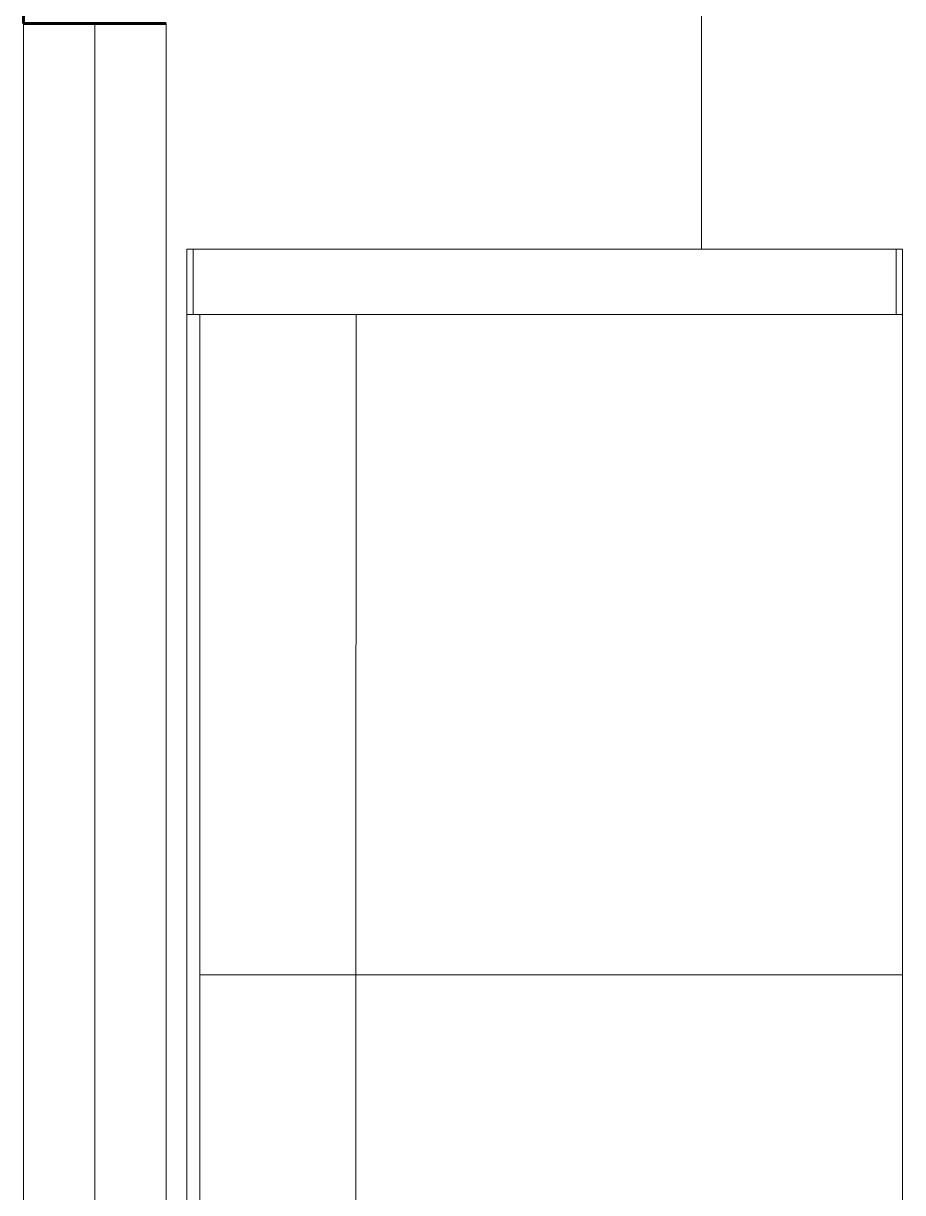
# Model space of a CAD drawing. Header units: millimetres. Extents: x 2027 to 2311, y 2171 to 2421.
# Drawn here: x 2066.52 to 2086.99, y 2299.86 to 2327.08 of the extents above; entities that cross this region are included whole.
import ezdxf

# ---------------------------------------------------------------- set-up
doc = ezdxf.new("R2010")
doc.units = ezdxf.units.MM
for name, color, linetype, lineweight in [('A-WALL', 6, 'Continuous', 60), ('inne_gulv', 255, 'Continuous', 15), ('MOBILIARIO', 4, 'Continuous', 13)]:
    doc.layers.add(name, color=color, linetype=linetype, lineweight=lineweight)

# ---------------------------------------------------------------- blocks, each defined once
blk = doc.blocks.new('Sofa set 04 pl')
at = {"layer": 'MOBILIARIO'}
for p, q in [((202.671, 212.567), (202.671, 187.192)), ((223.67, 187.193), (223.671, 212.568)), ((229.67, 187.192), (229.671, 210.067)), ((230.171, 161.817), (230.171, 210.067)), ((202.67, 187.192), (202.67, 161.817)), ((202.671, 187.192), (202.67, 187.192)), ((202.671, 187.192), (223.67, 187.193)), ((223.669, 161.818), (223.67, 187.193)), ((223.67, 187.193), (229.67, 187.192)), ((229.669, 161.817), (229.67, 187.192)), ((229.67, 161.817), (229.67, 187.192)), ((229.67, 187.192), (229.671, 187.192)), ((229.671, 161.817), (229.67, 187.192)), ((202.67, 161.817), (202.671, 161.817)), ((202.671, 161.817), (202.671, 159.317)), ((202.921, 161.817), (202.671, 161.817)), ((202.921, 161.817), (223.669, 161.818)), ((202.921, 161.817), (202.921, 159.317)), ((223.669, 161.818), (229.669, 161.817)), ((229.669, 161.817), (229.67, 161.817)), ((229.671, 161.817), (229.67, 161.817)), ((229.921, 161.817), (229.671, 161.817)), ((229.921, 161.817), (229.921, 159.317)), ((230.171, 161.817), (229.921, 161.817)), ((230.171, 161.817), (230.171, 159.317)), ((202.921, 159.317), (202.671, 159.317)), ((202.921, 159.317), (210.4, 159.317)), ((210.4, 159.317), (210.4, 141.01)), ((210.4, 159.317), (229.921, 159.317)), ((229.921, 159.317), (230.171, 159.317))]:
    blk.add_line(p, q, dxfattribs=at)

msp = doc.modelspace()

# ---------------------------------------------------------------- linework, layer by layer
at = {"layer": 'A-WALL'}
for q in [(2066.523, 2346.406), (2069.848, 2327.079)]:
    msp.add_line((2066.523, 2327.079), q, dxfattribs=at)
at = {"layer": 'inne_gulv'}
msp.add_line((2068.185, 2291.835), (2068.185, 2327.079), dxfattribs=at)
msp.add_lwpolyline([(2066.523, 2327.079), (2069.848, 2327.079), (2069.848, 2291.835), (2066.523, 2291.835)], close=True, dxfattribs=at)

# ---------------------------------------------------------------- block references
at = {"xscale": 0.6059157693152566, "yscale": 0.6059157693152566, "zscale": 0.6059157693152566, "rotation": 180}
msp.add_blockref('Sofa set 04 pl', (2209.79, 2418.354, 14.839), dxfattribs=at)

doc.saveas('drawing.dxf')
